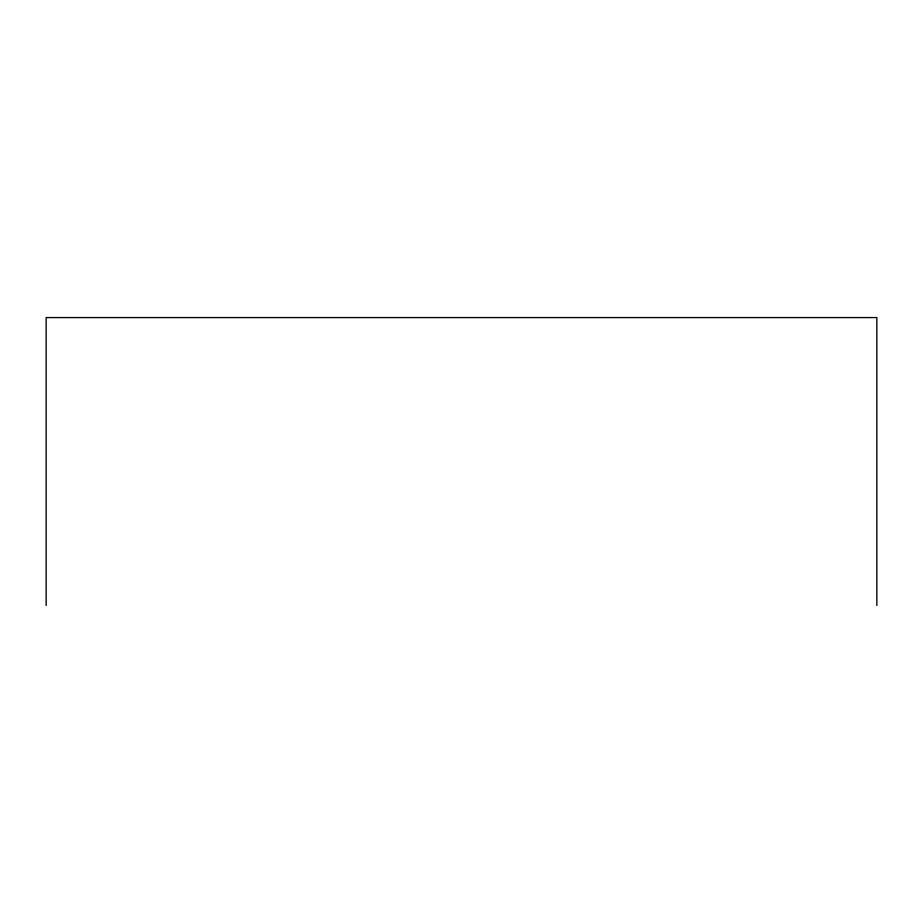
<?xml version="1.0" encoding="UTF-8"?>
<svg xmlns="http://www.w3.org/2000/svg" width="923" height="923" viewBox="0 0 923 923"><rect width="100%" height="100%" fill="white"/><g stroke="black" fill="none" stroke-linecap="round" stroke-linejoin="round"><path stroke-width="1.38" d="M876.85 605.43L876.85 317.57L46.15 317.57L46.15 605.43"/></g></svg>
